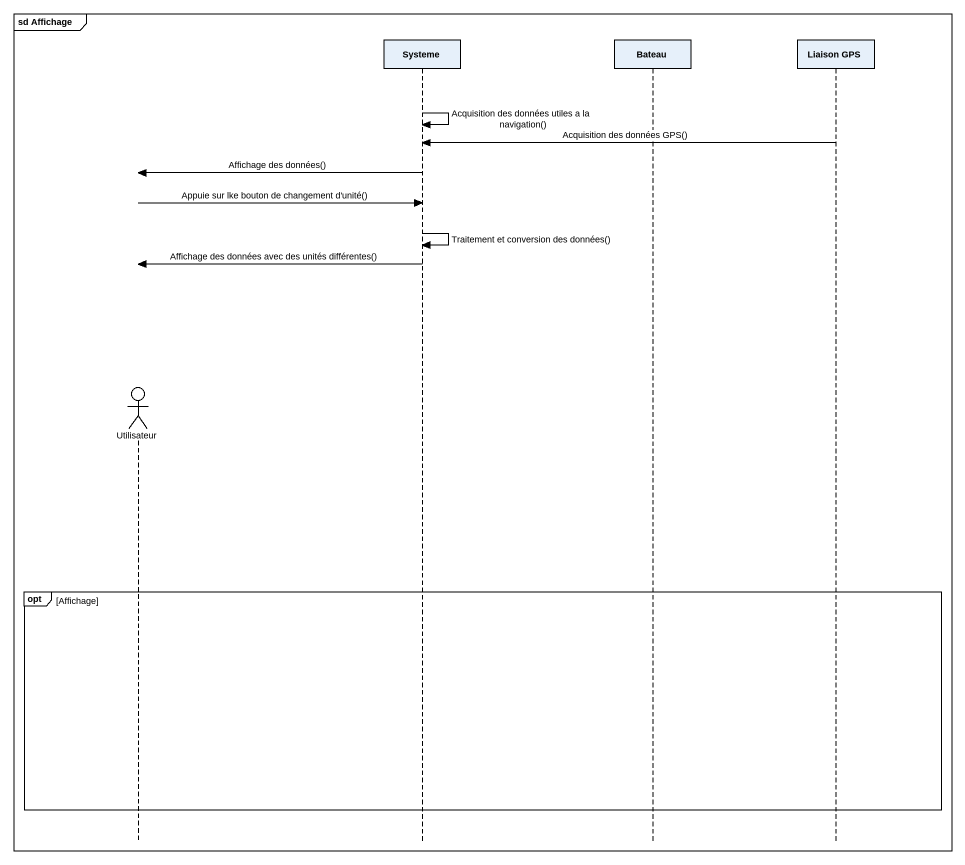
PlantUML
@startuml
mainframe sd Affichage
hide footbox
actor Utilisateur
participant Systeme
participant Bateau
participant "Liaison GPS" as Liaison_GPS

Systeme -> Systeme : Acquisition des données utiles a la navigation()
Liaison_GPS -> Systeme : Acquisition des données GPS()
Systeme -> Utilisateur : Affichage des données()
Utilisateur -> Systeme : Appuie sur lke bouton de changement d'unité()
Systeme -> Systeme : Traitement et conversion des données()
Systeme -> Utilisateur : Affichage des données avec des unités différentes()
opt Affichage
end
@enduml
